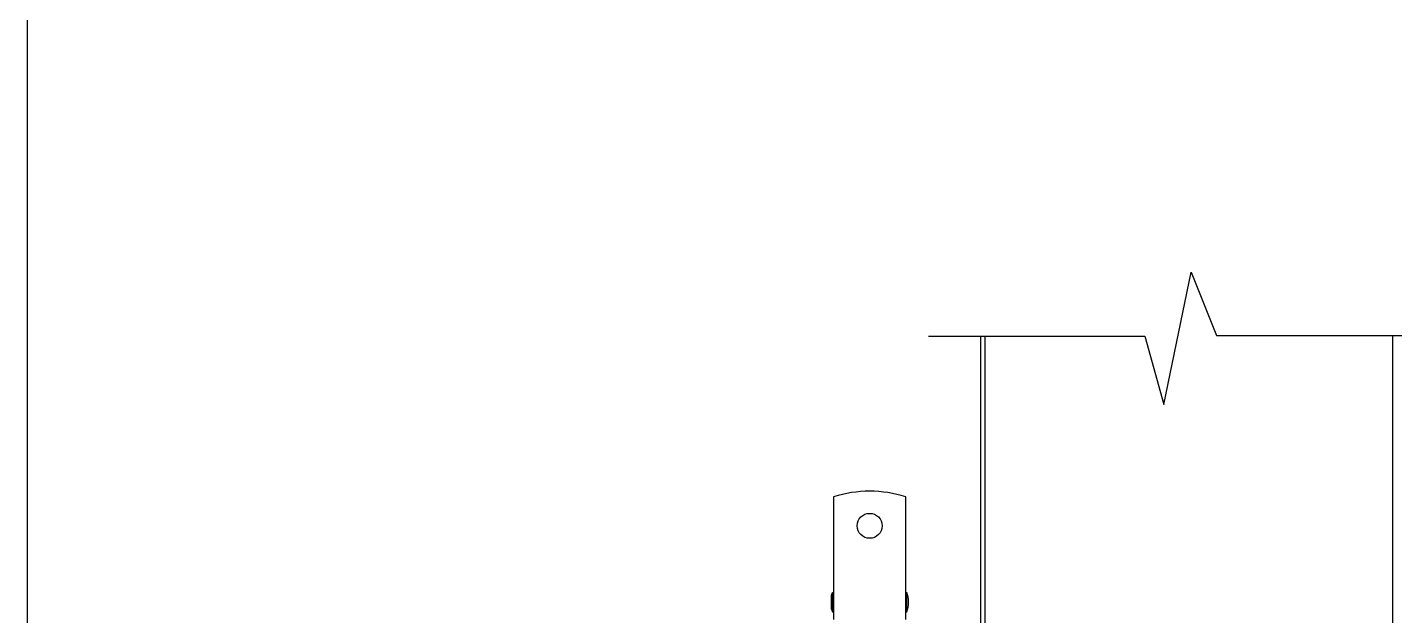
# Model space of a CAD drawing. Extents: x 185245 to 1992634, y -19957 to 755165.
# Drawn here: x 1873717 to 1878206, y 579295 to 581226 of the extents above; entities that cross this region are included whole.
import ezdxf

# ---------------------------------------------------------------- set-up
doc = ezdxf.new("R2010")
doc.units = 0
doc.header["$LTSCALE"] = 1000
doc.header["$MEASUREMENT"] = 0
doc.layers.add('02___PRT_ALL_AXES', color=7, linetype='Continuous')
doc.layers.add('11122', color=7, linetype='Continuous')

msp = doc.modelspace()

# ---------------------------------------------------------------- linework, layer by layer
at = {"color": 7, "linetype": 'Continuous'}
for p, q in [((1876675.6, 580212.2), (1877385.9, 580212.2)), ((1876846.5, 580212.2), (1876846.5, 576571.8)), ((1876860.2, 580212.2), (1876860.2, 576571.8)), ((1877621.1, 580214.5), (1878331.4, 580214.5)), ((1878198.8, 580214.5), (1878198.8, 576571.8)), ((1876363.9, 579685), (1876363.9, 579282.4)), ((1876600.6, 579282.4), (1876600.6, 579685)), ((1876360.2, 579371.2), (1876363.9, 579371.2)), ((1876600.6, 579371.2), (1876604.3, 579371.2)), ((1876360.2, 579307.4), (1876363.9, 579307.4)), ((1876600.6, 579307.4), (1876604.3, 579307.4))]:
    msp.add_line(p, q, dxfattribs=at)
at = {"color": 0}
for points in [[(1877448.3, 579987.9), (1877538.1, 580422.7)], [(1877538.1, 580422.7), (1877621.1, 580214.5)], [(1877385.9, 580212.2), (1877448.3, 579987.9)]]:
    msp.add_lwpolyline(points, dxfattribs=at)
at = {"color": 7, "linetype": 'Continuous'}
msp.add_arc((1876482.2, 579308.7), 394.5, 72.5364, 107.4636, dxfattribs=at)
at = {"layer": '02___PRT_ALL_AXES', "color": 7, "linetype": 'Continuous'}
for p, q in [((1876357.3, 579362.1), (1876360.2, 579371.2)), ((1876360.2, 579307.4), (1876360.2, 579371.2)), ((1876360.2, 579371.2), (1876363.9, 579371.2)), ((1876600.6, 579371.2), (1876604.3, 579371.2)), ((1876604.3, 579307.4), (1876604.3, 579371.2)), ((1876357.3, 579316.5), (1876357.3, 579362.1)), ((1876357.3, 579316.5), (1876360.2, 579307.4)), ((1876360.2, 579307.4), (1876363.9, 579307.4)), ((1876600.6, 579307.4), (1876604.3, 579307.4))]:
    msp.add_line(p, q, dxfattribs=at)
msp.add_circle((1876482.2, 579589.7), 41, dxfattribs=at)
for centre, start, end in [((1876445.5, 579339.3), 159.5127, 165.5225), ((1876519, 579339.3), 339.5127, 20.4873), ((1876445.5, 579339.3), 194.4775, 200.4873)]:
    msp.add_arc(centre, 91.1, start, end, dxfattribs=at)
at = {"layer": '11122'}
msp.add_lwpolyline([(1873716.9, 585705.1), (1882616, 585705.1), (1882616, 574678.2), (1873716.9, 574678.2)], close=True, dxfattribs=at)

doc.saveas('drawing.dxf')
